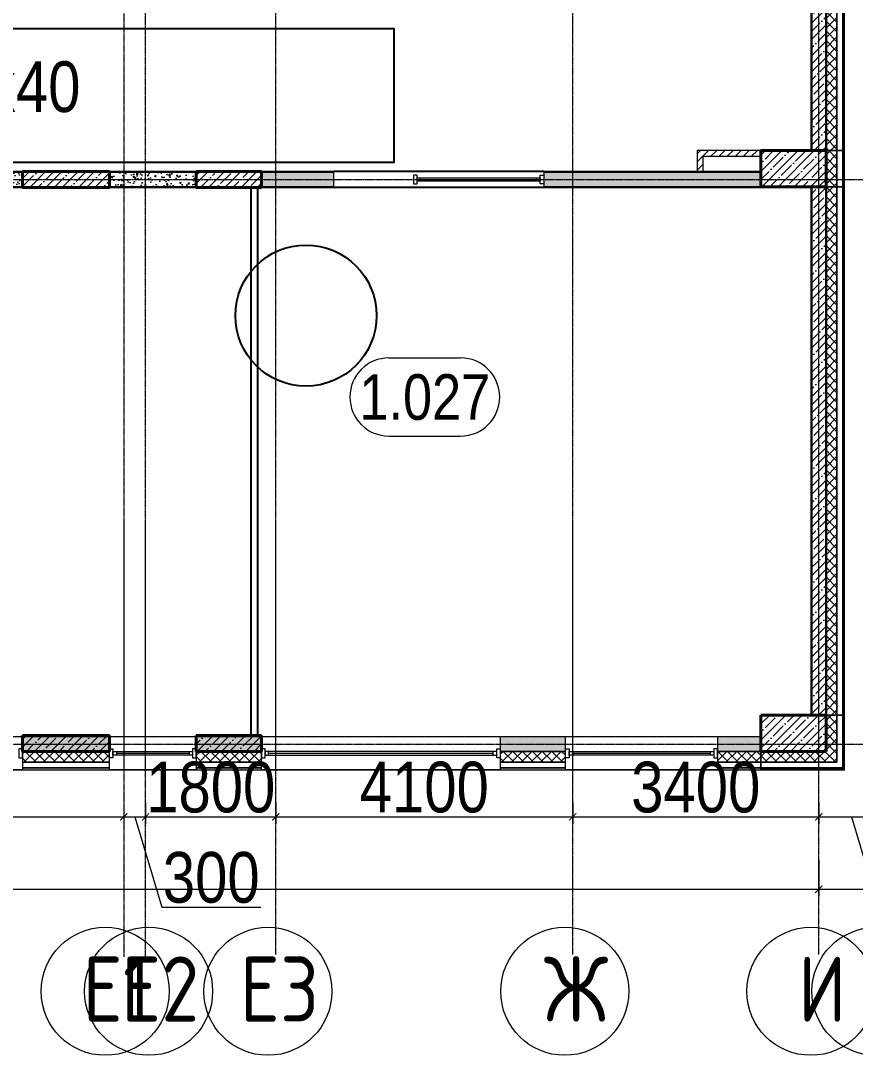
# Model space of a CAD drawing. Header units: millimetres. Extents: x -231292 to 573618, y -153144 to 564035.
# Drawn here: x 25458 to 36988, y -153144 to -138852 of the extents above; entities that cross this region are included whole.
import ezdxf
from ezdxf.enums import TextEntityAlignment as Align

# ---------------------------------------------------------------- set-up
doc = ezdxf.new("R2010")
doc.units = ezdxf.units.MM
doc.linetypes.add('CENTER2', pattern=[28.575, 19.05, -3.175, 3.175, -3.175])
doc.linetypes.add('HIDDEN2', pattern=[4.7625, 3.175, -1.5875])
doc.layers.get('0').update_dxf_attribs({"color": 250})
doc.layers.get('Defpoints').update_dxf_attribs({"color": 250})
for name, color, linetype, lineweight in [('11.10.2) люки', 30, 'Continuous', 60), ('A-Wall_Материал_Газоблок_Контур', 250, 'Continuous', 0), ('АР_Area', 250, 'Continuous', 5), ('АР_Колонны', 250, 'Continuous', 35), ('АР_Окна', 250, 'Continuous', 5), ('АР_Стены ГКЛ', 250, 'Continuous', 15), ('АР_Стены ЖБ', 250, 'Continuous', 35), ('АР_Стены ПЕНОблок', 250, 'Continuous', 20), ('АР_Тонкая', 250, 'Continuous', 5), ('АР_Утеплитель', 250, 'Continuous', 0), ('АР_Штриховка', 250, 'Continuous', 0), ('РД_Оси_100', 250, 'Continuous', 0), ('РД_Оси_размер', 250, 'Continuous', 0), ('РД_проем_инж перемыч_фахверк', 250, 'Continuous', 18)]:
    doc.layers.add(name, color=color, linetype=linetype, lineweight=lineweight)
doc.layers.add('РД_Витраж_вн', color=250, linetype='Continuous')
doc.layers.add('РД_Проем', color=250, linetype='Continuous', lineweight=0, plot=False)
doc.styles.add('style1', font='ARIALN.TTF')
doc.styles.add('ккк', font='isocpeur.ttf', dxfattribs={"width": 0.85, "oblique": 15})
doc.dimstyles.new('Dim100_ареал', dxfattribs={"dimscale": 100, "dimtxt": 2.5, "dimasz": 1, "dimexe": 1, "dimexo": 1, "dimgap": 0.5, "dimtad": 1, "dimzin": 12, "dimdsep": 46, "dimtxsty": 'style1', "dimblk": 'ARCHTICK', "dimcen": 1, "dimdle": 1, "dimclrd": 256, "dimclre": 256, "dimaunit": 1, "dimadec": 0, "dimazin": 3, "dimtfac": 1, "dimtmove": 1, "dimatfit": 3, "dimldrblk": 'OPEN30', "dimfxl": 2, "dimfxlon": 1, "dimtolj": 1, "dimtzin": 0, "dimlwd": 9, "dimlwe": 9, "dimarcsym": 0})
pattern_1 = [(45, (8883.46, -162345.28), (-112.2532, 112.2532), []), (45, (8995.71, -162345.28), (-112.2532, 112.2532), [198.4375, -39.6875, 0, -39.6875])]
pattern_2 = [(45, (8883.46, -162345.28), (-67.35192, 67.35192), []), (135, (8883.46, -162345.28), (-67.35192, -67.35192), [])]
pattern_3 = [(360, (8883.458, -162345.2828), (4e-17, 1), [])]
pattern_4 = [(45, (8883.46, -162345.28), (-112.2532, 112.2532), []), (45, (8995.71, -162345.28), (-112.2532, 112.2532), [198.4375, -39.6875, 0, -39.6875])]

# ---------------------------------------------------------------- blocks, each defined once
blk = doc.blocks.new('MOK-МаркаПом_овал_ареал')
for p, q in [((-2.75, 3), (2.75, 3)), ((-2.75, -3), (2.75, -3))]:
    blk.add_line(p, q)
for centre, radius, start, end in [((-2.75, 0), 3, 90, 270), ((2.75, 0), 3, 270, 90), ((-3.75, 0), 3.5, 0, 0.00095)]:
    blk.add_arc(centre, radius, start, end)
at = {"color": 0, "style": 'style1'}
blk.add_attdef('АР-ПОМЕЩЕНИЕ:НОМЕР', text='', height=3.5, dxfattribs=at).set_placement((0, 0), align=Align.MIDDLE)
at = {"layer": 'Defpoints', "color": 2, "style": 'style1'}
blk.add_attdef('АР-ПОМЕЩЕНИЕ:НАИМЕНОВАНИЕ', text='', height=1, dxfattribs=at).set_placement((-0.094, -4.814), align=Align.MIDDLE)
blk = doc.blocks.new('A-iden')
at = {"linetype": 'Continuous', "lineweight": 5}
blk.add_circle((-0.729, -4.063), 5.894, dxfattribs=at)
at = {"color": 0, "linetype": 'Continuous', "lineweight": 20, "style": 'ккк', "width": 0.85}
blk.add_attdef('ID', text='', height=6, dxfattribs=at).set_placement((0.314, -3.853), align=Align.MIDDLE_CENTER)
blk = doc.blocks.new('_ArchTick')
at = {"color": 0, "linetype": 'ByBlock', "const_width": 0.15}
blk.add_lwpolyline([(-0.5, -0.5), (0.5, 0.5)], dxfattribs=at)
blk = doc.blocks.new('*D161')
at = {"layer": 'Defpoints', "color": 0, "transparency": 16777216}
for p in [(1208553, 135908), (1213653, 135908), (1213653, 134908)]:
    blk.add_point(p, dxfattribs=at)
at = {"layer": 'РД_Оси_размер', "lineweight": 9, "transparency": 16777216}
for p, q in [((1208553, 135108), (1208553, 134808)), ((1213653, 135108), (1213653, 134808)), ((1208453, 134908), (1213753, 134908))]:
    blk.add_line(p, q, dxfattribs=at)
at = {"layer": 'РД_Оси_размер', "lineweight": 9, "transparency": 16777216, "xscale": 100, "yscale": 100, "zscale": 100, "rotation": 180}
blk.add_blockref('_ArchTick', (1208553, 134908), dxfattribs=at)
at = {"layer": 'РД_Оси_размер', "lineweight": 9, "transparency": 16777216, "xscale": 100, "yscale": 100, "zscale": 100}
blk.add_blockref('_ArchTick', (1213653, 134908), dxfattribs=at)
at = {"layer": 'РД_Оси_размер', "color": 0, "transparency": 16777216, "insert": (1211103, 135315), "char_height": 700, "attachment_point": 5, "style": 'style1'}
blk.add_mtext('\\A1;5100', dxfattribs=at)
blk = doc.blocks.new('_Open30')
at = {"color": 0, "linetype": 'ByBlock', "lineweight": -2}
for p, q in [((-1, 0.27), (0, 0)), ((0, 0), (-1, -0.27)), ((0, 0), (-1, 0))]:
    blk.add_line(p, q, dxfattribs=at)
blk = doc.blocks.new('*D162')
at = {"layer": 'Defpoints', "color": 0, "transparency": 16777216}
for p in [(1213653, 135908), (1213953, 135908), (1213953, 134908)]:
    blk.add_point(p, dxfattribs=at)
at = {"layer": 'РД_Оси_размер', "lineweight": 9, "transparency": 16777216}
for p, q in [((1213653, 135108), (1213653, 134808)), ((1213953, 135108), (1213953, 134808)), ((1213553, 134908), (1214053, 134908)), ((1213803, 134908), (1214177, 133661)), ((1214177, 133661), (1215543, 133661))]:
    blk.add_line(p, q, dxfattribs=at)
at = {"layer": 'РД_Оси_размер', "lineweight": 9, "transparency": 16777216, "xscale": 100, "yscale": 100, "zscale": 100, "rotation": 180}
blk.add_blockref('_ArchTick', (1213653, 134908), dxfattribs=at)
at = {"layer": 'РД_Оси_размер', "lineweight": 9, "transparency": 16777216, "xscale": 100, "yscale": 100, "zscale": 100}
blk.add_blockref('_ArchTick', (1213953, 134908), dxfattribs=at)
at = {"layer": 'РД_Оси_размер', "color": 0, "transparency": 16777216, "insert": (1214860, 134068), "char_height": 700, "attachment_point": 5, "style": 'style1'}
blk.add_mtext('\\A1;300', dxfattribs=at)
blk = doc.blocks.new('*D163')
at = {"layer": 'Defpoints', "color": 0, "transparency": 16777216}
for p in [(1213953, 135908), (1215753, 135908), (1215753, 134908)]:
    blk.add_point(p, dxfattribs=at)
at = {"layer": 'РД_Оси_размер', "lineweight": 9, "transparency": 16777216}
for p, q in [((1213953, 135108), (1213953, 134808)), ((1215753, 135108), (1215753, 134808)), ((1213853, 134908), (1215853, 134908))]:
    blk.add_line(p, q, dxfattribs=at)
at = {"layer": 'РД_Оси_размер', "lineweight": 9, "transparency": 16777216, "xscale": 100, "yscale": 100, "zscale": 100, "rotation": 180}
blk.add_blockref('_ArchTick', (1213953, 134908), dxfattribs=at)
at = {"layer": 'РД_Оси_размер', "lineweight": 9, "transparency": 16777216, "xscale": 100, "yscale": 100, "zscale": 100}
blk.add_blockref('_ArchTick', (1215753, 134908), dxfattribs=at)
at = {"layer": 'РД_Оси_размер', "color": 0, "transparency": 16777216, "insert": (1214853, 135315), "char_height": 700, "attachment_point": 5, "style": 'style1'}
blk.add_mtext('\\A1;1800', dxfattribs=at)
blk = doc.blocks.new('*D164')
at = {"layer": 'Defpoints', "color": 0, "transparency": 16777216}
for p in [(1215753, 135908), (1219853, 135908), (1219853, 134908)]:
    blk.add_point(p, dxfattribs=at)
at = {"layer": 'РД_Оси_размер', "lineweight": 9, "transparency": 16777216}
for p, q in [((1215753, 135108), (1215753, 134808)), ((1219853, 135108), (1219853, 134808)), ((1215653, 134908), (1219953, 134908))]:
    blk.add_line(p, q, dxfattribs=at)
at = {"layer": 'РД_Оси_размер', "lineweight": 9, "transparency": 16777216, "xscale": 100, "yscale": 100, "zscale": 100, "rotation": 180}
blk.add_blockref('_ArchTick', (1215753, 134908), dxfattribs=at)
at = {"layer": 'РД_Оси_размер', "lineweight": 9, "transparency": 16777216, "xscale": 100, "yscale": 100, "zscale": 100}
blk.add_blockref('_ArchTick', (1219853, 134908), dxfattribs=at)
at = {"layer": 'РД_Оси_размер', "color": 0, "transparency": 16777216, "insert": (1217803, 135315), "char_height": 700, "attachment_point": 5, "style": 'style1'}
blk.add_mtext('\\A1;4100', dxfattribs=at)
blk = doc.blocks.new('*D165')
at = {"layer": 'Defpoints', "color": 0, "transparency": 16777216}
for p in [(1219853, 135908), (1223253, 135908), (1223253, 134908)]:
    blk.add_point(p, dxfattribs=at)
at = {"layer": 'РД_Оси_размер', "lineweight": 9, "transparency": 16777216}
for p, q in [((1219853, 135108), (1219853, 134808)), ((1223253, 135108), (1223253, 134808)), ((1219753, 134908), (1223353, 134908))]:
    blk.add_line(p, q, dxfattribs=at)
at = {"layer": 'РД_Оси_размер', "lineweight": 9, "transparency": 16777216, "xscale": 100, "yscale": 100, "zscale": 100, "rotation": 180}
blk.add_blockref('_ArchTick', (1219853, 134908), dxfattribs=at)
at = {"layer": 'РД_Оси_размер', "lineweight": 9, "transparency": 16777216, "xscale": 100, "yscale": 100, "zscale": 100}
blk.add_blockref('_ArchTick', (1223253, 134908), dxfattribs=at)
at = {"layer": 'РД_Оси_размер', "color": 0, "transparency": 16777216, "insert": (1221553, 135315), "char_height": 700, "attachment_point": 5, "style": 'style1'}
blk.add_mtext('\\A1;3400', dxfattribs=at)
blk = doc.blocks.new('*D166')
at = {"layer": 'Defpoints', "color": 0, "transparency": 16777216}
for p in [(1223253, 135908), (1224153, 135908), (1224153, 134908)]:
    blk.add_point(p, dxfattribs=at)
at = {"layer": 'РД_Оси_размер', "lineweight": 9, "transparency": 16777216}
for p, q in [((1223253, 135108), (1223253, 134808)), ((1224153, 135108), (1224153, 134808)), ((1223153, 134908), (1224253, 134908)), ((1223703, 134908), (1224077, 133661)), ((1224077, 133661), (1225443, 133661))]:
    blk.add_line(p, q, dxfattribs=at)
at = {"layer": 'РД_Оси_размер', "lineweight": 9, "transparency": 16777216, "xscale": 100, "yscale": 100, "zscale": 100, "rotation": 180}
blk.add_blockref('_ArchTick', (1223253, 134908), dxfattribs=at)
at = {"layer": 'РД_Оси_размер', "lineweight": 9, "transparency": 16777216, "xscale": 100, "yscale": 100, "zscale": 100}
blk.add_blockref('_ArchTick', (1224153, 134908), dxfattribs=at)
at = {"layer": 'РД_Оси_размер', "color": 0, "transparency": 16777216, "insert": (1224760, 134068), "char_height": 700, "attachment_point": 5, "style": 'style1'}
blk.add_mtext('\\A1;900', dxfattribs=at)
blk = doc.blocks.new('*D205')
at = {"layer": 'Defpoints', "color": 0, "transparency": 16777216}
for p in [(1195653, 135908), (1223253, 135908), (1223253, 133908)]:
    blk.add_point(p, dxfattribs=at)
at = {"layer": 'РД_Оси_размер', "lineweight": 9, "transparency": 16777216}
for p, q in [((1195653, 134108), (1195653, 133808)), ((1223253, 134108), (1223253, 133808)), ((1195553, 133908), (1223353, 133908))]:
    blk.add_line(p, q, dxfattribs=at)
at = {"layer": 'РД_Оси_размер', "lineweight": 9, "transparency": 16777216, "xscale": 100, "yscale": 100, "zscale": 100, "rotation": 180}
blk.add_blockref('_ArchTick', (1195653, 133908), dxfattribs=at)
at = {"layer": 'РД_Оси_размер', "lineweight": 9, "transparency": 16777216, "xscale": 100, "yscale": 100, "zscale": 100}
blk.add_blockref('_ArchTick', (1223253, 133908), dxfattribs=at)
at = {"layer": 'РД_Оси_размер', "color": 0, "transparency": 16777216, "insert": (1209453, 134315), "char_height": 700, "attachment_point": 5, "style": 'style1'}
blk.add_mtext('\\A1;27600', dxfattribs=at)
blk = doc.blocks.new('*D96')
at = {"layer": 'Defpoints', "color": 0, "transparency": 16777216}
for p in [(1241253, 222414), (1223253, 135908), (1241253, 133908)]:
    blk.add_point(p, dxfattribs=at)
at = {"layer": 'РД_Оси_размер', "lineweight": 9, "transparency": 16777216}
for p, q in [((1223253, 134308), (1223253, 133808)), ((1241253, 134308), (1241253, 133808)), ((1223153, 133908), (1241353, 133908))]:
    blk.add_line(p, q, dxfattribs=at)
at = {"layer": 'РД_Оси_размер', "lineweight": 9, "transparency": 16777216, "xscale": 100, "yscale": 100, "zscale": 100, "rotation": 180}
blk.add_blockref('_ArchTick', (1223253, 133908), dxfattribs=at)
at = {"layer": 'РД_Оси_размер', "lineweight": 9, "transparency": 16777216, "xscale": 100, "yscale": 100, "zscale": 100}
blk.add_blockref('_ArchTick', (1241253, 133908), dxfattribs=at)
at = {"layer": 'РД_Оси_размер', "color": 0, "transparency": 16777216, "insert": (1232253, 134315), "char_height": 700, "attachment_point": 5, "style": 'style1'}
blk.add_mtext('\\A1;18000', dxfattribs=at)
blk = doc.blocks.new('оси_рен')
at = {"layer": 'РД_Оси_100', "color": 251, "linetype": 'CENTER2', "true_color": 0x636466}
for p, q in [((1215752.916, 135558.25), (1215752.916, 223268.25)), ((1219852.916, 135558.25), (1219852.916, 223268.25)), ((1223252.916, 135558.25), (1223252.916, 223268.25)), ((1189697.958, 143713.25), (1225207.916, 143713.25)), ((1215752.916, 133007.755), (1215752.916, 138964.071)), ((1219852.916, 133007.755), (1219852.916, 138964.071)), ((1223252.916, 133007.755), (1223252.916, 138964.071)), ((1189697.958, 135913.25), (1225207.916, 135913.25))]:
    blk.add_line(p, q, dxfattribs=at)
for points in [[(1213652.916, 223268.25), (1213652.916, 135558.25)], [(1213952.916, 135558.25), (1213952.916, 223268.25)], [(1213652.916, 138964.071), (1213652.916, 132968.663)], [(1213952.916, 132966.444), (1213952.916, 138964.071)]]:
    blk.add_lwpolyline(points, dxfattribs=at)
at = {"layer": 'РД_Оси_100', "color": 251, "true_color": 0x636466, "xscale": 150, "yscale": 150, "zscale": 100}
for p, values in [((1213504.837, 133107.755), {'ID': 'Е1'}), ((1214104.837, 133107.755), {'ID': 'Е2'}), ((1215752.916, 133107.755), {'ID': 'Е3'}), ((1219852.916, 133107.755), {'ID': 'Ж'}), ((1223252.916, 133107.755), {'ID': 'И'}), ((1224152.182, 133107.755), {'ID': 'К'})]:
    blk.add_blockref('A-iden', p, dxfattribs=at).add_auto_attribs(values)
at = {"layer": 'РД_Оси_размер', "color": 251, "true_color": 0x636466}
for base, p1, p2, picture, middle in [((1241252.916, 133907.755), (1223252.916, 135907.755), (1241252.916, 222413.947), '*D96', (1232252.916, 134315.156)), ((1223252.916, 133907.755), (1195652.916, 135907.755), (1223252.916, 135907.755), '*D205', (1209452.916, 134315.156)), ((1213652.916, 134907.755), (1208552.916, 135907.755), (1213652.916, 135907.755), '*D161', (1211102.916, 135315.156)), ((1213952.916, 134907.755), (1213652.916, 135907.755), (1213952.916, 135907.755), '*D162', (1214227.076, 134067.952)), ((1215752.916, 134907.755), (1213952.916, 135907.755), (1215752.916, 135907.755), '*D163', (1214852.916, 135315.156)), ((1219852.916, 134907.755), (1215752.916, 135907.755), (1219852.916, 135907.755), '*D164', (1217802.916, 135315.156)), ((1223252.916, 134907.755), (1219852.916, 135907.755), (1223252.916, 135907.755), '*D165', (1221552.916, 135315.156)), ((1224152.916, 134907.755), (1223252.916, 135907.755), (1224152.916, 135907.755), '*D166', (1224127.076, 134067.952))]:
    dim = blk.add_linear_dim(base=base, p1=p1, p2=p2, dimstyle='Dim100_ареал', override={"dimtxt": 7}, dxfattribs=at)
    dim.commit()
    dim.dimension.update_dxf_attribs({"geometry": picture, "text_midpoint": middle})

msp = doc.modelspace()

# ---------------------------------------------------------------- hatches: boundary and pattern name
at = {"layer": 'АР_Штриховка', "linetype": 'Continuous', "lineweight": 0, "true_color": 0x000000}
h = msp.add_hatch(dxfattribs=at)
h.set_pattern_fill('ANSI35', color=18, scale=25, angle=-360, style=0)
h.set_pattern_definition(pattern_1)
h.paths.add_polyline_path([(36583.458, -136345.283), (36383.458, -136345.283), (36383.458, -140645.283), (36583.458, -140645.283)], flags=0)
h = msp.add_hatch(dxfattribs=at)
h.set_pattern_fill('ANSI37', color=18, scale=30, angle=-360, style=0)
h.set_pattern_definition(pattern_2)
h.paths.add_polyline_path([(36733.458, -136345.283), (36583.458, -136345.283), (36583.458, -140645.283), (36733.458, -140645.283)], flags=0)
h = msp.add_hatch(dxfattribs=at)
h.set_pattern_fill('_U', color=18, angle=-360, style=0, pattern_type=0)
h.set_pattern_definition(pattern_3)
h.paths.add_polyline_path([(36838.458, -136345.283), (36813.458, -136345.283), (36813.458, -140645.283), (36838.458, -140645.283)], flags=0)
at = {"layer": 'АР_Штриховка', "linetype": 'Continuous', "lineweight": 0, "ltscale": 0.5, "true_color": 0x000000}
h = msp.add_hatch(dxfattribs=at)
h.set_pattern_fill('ANSI31', color=18, scale=25, angle=-360, style=0)
h.set_pattern_definition([(45, (8883.46, -162345.28), (-56.1266, 56.1266), [])])
h.paths.add_polyline_path([(34884.067, -140725.283), (34804.067, -140645.283), (34804.067, -140935.283), (34884.067, -140935.283)], flags=0)
h = msp.add_hatch(dxfattribs=at)
h.set_pattern_fill('ANSI31', color=18, scale=25, style=0)
h.set_pattern_definition([(45, (8883.46, -162345.28), (-56.1266, 56.1266), [])])
h.paths.add_polyline_path([(35683.458, -140725.283), (35683.458, -140645.283), (34804.067, -140645.283), (34884.067, -140725.283)], flags=0)
at = {"layer": 'АР_Штриховка', "linetype": 'Continuous', "lineweight": 5, "true_color": 0x000000}
h = msp.add_hatch(dxfattribs=at)
h.set_pattern_fill('ANSI35', color=18, scale=25, style=0)
h.set_pattern_definition(pattern_4)
h.paths.add_polyline_path([(36583.458, -141145.283), (36583.458, -140645.283), (35683.458, -140645.283), (35683.458, -141145.283)], flags=0)
at = {"layer": 'АР_Штриховка', "linetype": 'Continuous', "lineweight": 0, "true_color": 0x000000}
h = msp.add_hatch(dxfattribs=at)
h.set_pattern_fill('ANSI37', color=18, scale=30, angle=-360, style=0)
h.set_pattern_definition(pattern_2)
h.paths.add_polyline_path([(36733.458, -140645.283), (36583.458, -140645.283), (36583.458, -141145.283), (36733.458, -141145.283)], flags=0)
h = msp.add_hatch(dxfattribs=at)
h.set_pattern_fill('_U', color=18, angle=-360, style=0, pattern_type=0)
h.set_pattern_definition(pattern_3)
h.paths.add_polyline_path([(36838.458, -140645.283), (36813.458, -140645.283), (36813.458, -141145.283), (36838.458, -141145.283)], flags=0)
h = msp.add_hatch(dxfattribs=at)
h.set_pattern_fill('AR-CONC', color=18, angle=45, style=0)
h.set_pattern_definition([(95, (8883.46, -162345.28), (140.09465, 117.5534), [19.05, -209.55]), (40, (8883.46, -162345.28), (-160.0185, 110.1767), [15.24, -167.6406]), (145.45144, (8895.13, -162335.49), (-19.9238, 227.7301), [16.19, -178.0902]), (91.1842, (8847.54, -162309.36), (221.4102, 161.9534), [28.575, -314.325]), (141.6356, (8866, -162295.87), (-7.0866, 342.8268), [24.285, -267.1356]), (36.1842, (8847.54, -162309.36), (-7.0866, 342.8268), [22.86, -251.4597]), (66, (8874.48, -162300.38), (179.52, 34.89515), [19.05, -209.55]), (11, (8874.48, -162300.38), (-86.5399, 173.9412), [15.24, -167.64]), (116.45144, (8889.44, -162297.47), (92.98, 208.8363), [16.19, -178.09]), (82.5, (8883.46, -162345.28), (-57.60547, 61.97341), [0, -165.608, 0, -170.18, 0, -168.275]), (52.5, (8883.46, -162345.28), (-23.58973, 118.087), [0, -97.028, 0, -161.798, 0, -64.135]), (12.5, (8843.406, -162385.335), (99.92786, 91.8262), [0, -63.5, 0, -198.12, 0, -262.89]), (2.5, (8825.45, -162403.3), (86.7639, 122.7224), [0, -82.55, 0, -131.572, 0, -186.69])])
h.paths.add_polyline_path([(21983.458, -140945.283), (21983.458, -141145.283), (22283.458, -141145.283), (22283.458, -140945.283)], flags=0)
h.paths.add_polyline_path([(25183.458, -140945.283), (25183.458, -141145.283), (25483.458, -141145.283), (25483.458, -140945.283)], flags=0)
at = {"layer": 'АР_Штриховка', "linetype": 'Continuous', "lineweight": 5, "true_color": 0x000000}
h = msp.add_hatch(dxfattribs=at)
h.set_pattern_fill('ANSI35', color=18, scale=25, style=0)
h.set_pattern_definition(pattern_4)
h.paths.add_polyline_path([(26683.458, -141155.283), (26683.458, -140935.283), (25483.458, -140935.283), (25483.458, -141155.283)], flags=0)
at = {"layer": 'АР_Штриховка', "linetype": 'Continuous', "lineweight": 0, "true_color": 0x000000}
h = msp.add_hatch(dxfattribs=at)
h.set_pattern_fill('AR-CONC', color=18, angle=45, style=0)
h.set_pattern_definition([(95, (8883.46, -162345.28), (140.09465, 117.5534), [19.05, -209.55]), (40, (8883.46, -162345.28), (-160.0185, 110.1767), [15.24, -167.6406]), (145.45144, (8895.13, -162335.49), (-19.9238, 227.7301), [16.19, -178.0902]), (91.1842, (8847.54, -162309.36), (221.4102, 161.9534), [28.575, -314.325]), (141.6356, (8866, -162295.87), (-7.0866, 342.8268), [24.285, -267.1356]), (36.1842, (8847.54, -162309.36), (-7.0866, 342.8268), [22.86, -251.4597]), (66, (8874.48, -162300.38), (179.52, 34.89515), [19.05, -209.55]), (11, (8874.48, -162300.38), (-86.5399, 173.9412), [15.24, -167.64]), (116.45144, (8889.44, -162297.47), (92.98, 208.8363), [16.19, -178.0899]), (82.5, (8883.46, -162345.28), (-57.60547, 61.97341), [0, -165.608, 0, -170.18, 0, -168.275]), (52.5, (8883.46, -162345.28), (-23.58973, 118.087), [0, -97.028, 0, -161.798, 0, -64.135]), (12.5, (8843.406, -162385.335), (99.92786, 91.8262), [0, -63.5, 0, -198.12, 0, -262.89]), (2.5, (8825.45, -162403.3), (86.7639, 122.7224), [0, -82.55, 0, -131.572, 0, -186.69])])
h.paths.add_polyline_path([(26683.458, -140945.283), (26683.458, -141145.283), (27883.458, -141145.283), (27883.458, -140945.283)], flags=0)
at = {"layer": 'АР_Штриховка', "linetype": 'Continuous', "lineweight": 5, "true_color": 0x000000}
h = msp.add_hatch(dxfattribs=at)
h.set_pattern_fill('ANSI35', color=18, scale=25, style=0)
h.set_pattern_definition(pattern_4)
h.paths.add_polyline_path([(28783.458, -141155.283), (28783.458, -140935.283), (27883.458, -140935.283), (27883.458, -141155.283)], flags=0)
at = {"layer": 'АР_Штриховка', "linetype": 'Continuous', "lineweight": 0, "true_color": 0x000000}
h = msp.add_hatch(dxfattribs=at)
h.set_pattern_fill('AR-CONC', color=18, angle=45, style=0)
h.set_pattern_definition([(95, (8883.46, -162345.28), (140.09465, 117.5534), [19.05, -209.55]), (40, (8883.46, -162345.28), (-160.0185, 110.1767), [15.24, -167.6406]), (145.45144, (8895.13, -162335.49), (-19.9238, 227.7301), [16.19, -178.0902]), (91.1842, (8847.54, -162309.36), (221.4102, 161.9534), [28.575, -314.325]), (141.6356, (8866, -162295.87), (-7.0866, 342.8268), [24.285, -267.1356]), (36.18415, (8847.54, -162309.36), (-7.0866, 342.8268), [22.86, -251.4597]), (66, (8874.48, -162300.38), (179.52, 34.89515), [19.05, -209.55]), (11, (8874.48, -162300.38), (-86.5399, 173.9412), [15.24, -167.64]), (116.45145, (8889.44, -162297.47), (92.98005, 208.8363), [16.19, -178.0899]), (82.5, (8883.46, -162345.28), (-57.60547, 61.97341), [0, -165.608, 0, -170.18, 0, -168.275]), (52.5, (8883.46, -162345.28), (-23.58973, 118.087), [0, -97.028, 0, -161.798, 0, -64.135]), (12.5, (8843.406, -162385.335), (99.92786, 91.8262), [0, -63.5, 0, -198.12, 0, -262.89]), (2.5, (8825.45, -162403.3), (86.7639, 122.7224), [0, -82.55, 0, -131.572, 0, -186.69])])
h.paths.add_polyline_path([(28783.458, -140945.283), (28783.458, -141145.283), (29783.458, -141145.283), (29783.458, -140945.283)], flags=0)
h.paths.add_polyline_path([(32683.458, -140945.283), (32683.458, -141145.283), (35683.458, -141145.283), (35683.458, -140945.283)], flags=0)
h = msp.add_hatch(dxfattribs=at)
h.set_pattern_fill('ANSI35', color=18, scale=25, angle=-360, style=0)
h.set_pattern_definition(pattern_1)
h.paths.add_polyline_path([(36583.458, -141145.283), (36383.458, -141145.283), (36383.458, -148445.283), (36583.458, -148445.283)], flags=0)
h = msp.add_hatch(dxfattribs=at)
h.set_pattern_fill('ANSI37', color=18, scale=30, angle=-360, style=0)
h.set_pattern_definition(pattern_2)
h.paths.add_polyline_path([(36733.458, -141145.283), (36583.458, -141145.283), (36583.458, -148445.283), (36733.458, -148445.283)], flags=0)
h = msp.add_hatch(dxfattribs=at)
h.set_pattern_fill('_U', color=18, angle=-360, style=0, pattern_type=0)
h.set_pattern_definition(pattern_3)
h.paths.add_polyline_path([(36838.458, -141145.283), (36813.458, -141145.283), (36813.458, -148445.283), (36838.458, -148445.283)], flags=0)
at = {"layer": 'АР_Штриховка', "linetype": 'Continuous', "lineweight": 5, "true_color": 0x000000}
h = msp.add_hatch(dxfattribs=at)
h.set_pattern_fill('ANSI35', color=18, scale=25, style=0)
h.set_pattern_definition(pattern_4)
h.paths.add_polyline_path([(36583.458, -148945.283), (36583.458, -148445.283), (35683.458, -148445.283), (35683.458, -148945.283)], flags=0)
at = {"layer": 'АР_Штриховка', "linetype": 'Continuous', "lineweight": 0, "true_color": 0x000000}
h = msp.add_hatch(dxfattribs=at)
h.set_pattern_fill('ANSI37', color=18, scale=30, angle=-360, style=0)
h.set_pattern_definition(pattern_2)
h.paths.add_polyline_path([(36733.458, -148445.283), (36583.458, -148445.283), (36583.458, -148945.283), (36733.458, -149095.283)], flags=0)
h = msp.add_hatch(dxfattribs=at)
h.set_pattern_fill('_U', color=18, angle=-360, style=0, pattern_type=0)
h.set_pattern_definition(pattern_3)
h.paths.add_polyline_path([(36838.458, -148445.283), (36813.458, -148445.283), (36813.458, -149175.283), (36838.458, -149200.283)], flags=0)
h = msp.add_hatch(dxfattribs=at)
h.set_pattern_fill('AR-CONC', color=18, angle=-360, style=0)
h.set_pattern_definition([(50, (8883.46, -162345.28), (182.1847, -15.9391), [19.05, -209.55]), (355, (8883.46, -162345.28), (-35.2434, 191.0568), [15.24, -167.6406]), (100.45144, (8898.64, -162346.61), (146.9412, 175.1178), [16.19, -178.0902]), (46.1842, (8883.46, -162294.48), (271.079, -42.0423), [28.575, -314.325]), (96.6356, (8906.05, -162297.99), (237.4041, 247.4261), [24.285, -267.1356]), (351.1842, (8883.46, -162294.48), (237.4041, 247.426), [22.86, -251.4597]), (21, (8908.86, -162307.18), (151.6144, -102.2652), [19.05, -209.55]), (326, (8908.86, -162307.18), (61.802, 184.188), [15.24, -167.64]), (71.45144, (8921.5, -162315.7), (213.4164, 81.9228), [16.19, -178.0899]), (37.5, (8883.46, -162345.28), (3.0886, 84.55504), [0, -165.608, 0, -170.18, 0, -168.275]), (7.5, (8883.46, -162345.28), (66.81966, 100.18057), [0, -97.028, 0, -161.798, 0, -64.135]), (327.5, (8826.816, -162345.28), (135.5906, -5.72874), [0, -63.5, 0, -198.12, 0, -262.89]), (317.5, (8801.42, -162345.28), (148.1292, 25.4265), [0, -82.55, 0, -131.572, 0, -186.69])])
h.paths.add_polyline_path([(35683.458, -148945.283), (35683.458, -148745.283), (35083.458, -148745.283), (35083.458, -148945.283)], flags=0)
h.paths.add_polyline_path([(32983.458, -148945.283), (32983.458, -148745.283), (32083.457, -148745.283), (32083.457, -148945.283)], flags=0)
h.paths.add_polyline_path([(28783.457, -148945.283), (28783.457, -148745.283), (27883.458, -148745.283), (27883.458, -148945.283)], flags=0)
h.paths.add_polyline_path([(26683.458, -148945.283), (26683.458, -148745.283), (25483.458, -148745.283), (25483.458, -148945.283)], flags=0)
h.paths.add_polyline_path([(22183.458, -148945.283), (22183.458, -148745.283), (20683.458, -148745.283), (20683.458, -148945.283)], flags=0)
h.paths.add_polyline_path([(19483.458, -148945.283), (19483.458, -148745.283), (18583.458, -148745.283), (18583.458, -148945.283)], flags=0)
h.paths.add_polyline_path([(17083.458, -148945.283), (17083.458, -148745.283), (16783.458, -148745.283), (16783.458, -148945.283)], flags=0)
at = {"layer": 'АР_Штриховка', "linetype": 'Continuous', "lineweight": 5, "true_color": 0x000000}
h = msp.add_hatch(dxfattribs=at)
h.set_pattern_fill('ANSI35', color=18, scale=25, style=0)
h.set_pattern_definition(pattern_4)
h.paths.add_polyline_path([(26683.458, -148945.283), (26683.458, -148725.283), (25483.458, -148725.283), (25483.458, -148945.283)], flags=0)
h = msp.add_hatch(dxfattribs=at)
h.set_pattern_fill('ANSI35', color=18, scale=25, style=0)
h.set_pattern_definition(pattern_4)
h.paths.add_polyline_path([(28783.458, -148945.283), (28783.458, -148725.283), (27883.458, -148725.283), (27883.458, -148945.283)], flags=0)
at = {"layer": 'АР_Штриховка', "linetype": 'Continuous', "lineweight": 0, "true_color": 0x000000}
h = msp.add_hatch(dxfattribs=at)
h.set_pattern_fill('ANSI37', color=18, scale=30, angle=-360, style=0)
h.set_pattern_definition([(45, (8883.46, -162345.28), (-67.35192, 67.35192), []), (135, (8883.46, -162345.28), (-67.35192, -67.35192), [])])
h.paths.add_polyline_path([(35683.458, -149095.283), (35683.458, -148945.283), (35083.458, -148945.283), (35083.458, -149095.283)], flags=0)
h.paths.add_polyline_path([(32983.458, -149095.283), (32983.458, -148945.283), (32083.457, -148945.283), (32083.457, -149095.283)], flags=0)
h.paths.add_polyline_path([(28783.457, -149095.283), (28783.457, -148945.283), (27883.458, -148945.283), (27883.458, -149095.283)], flags=0)
h.paths.add_polyline_path([(26683.458, -149095.283), (26683.458, -148945.283), (25483.458, -148945.283), (25483.458, -149095.283)], flags=0)
h.paths.add_polyline_path([(22183.458, -149095.283), (22183.458, -148945.283), (20683.458, -148945.283), (20683.458, -149095.283)], flags=0)
h.paths.add_polyline_path([(19483.458, -149095.283), (19483.458, -148945.283), (18583.458, -148945.283), (18583.458, -149095.283)], flags=0)
h.paths.add_polyline_path([(17083.458, -149095.283), (17083.458, -148945.283), (16783.458, -148945.283), (16783.458, -149095.283)], flags=0)
h = msp.add_hatch(dxfattribs=at)
h.set_pattern_fill('ANSI37', color=18, scale=30, angle=360, style=0)
h.set_pattern_definition(pattern_2)
h.paths.add_polyline_path([(36733.458, -149095.283), (36583.458, -148945.283), (35683.458, -148945.283), (35683.458, -149095.283)], flags=0)
h = msp.add_hatch(dxfattribs=at)
h.set_pattern_fill('_U', color=18, angle=-360, style=0, pattern_type=0)
h.set_pattern_definition([(360, (8883.458, -162345.2828), (4e-16, 1), [])])
h.paths.add_polyline_path([(35683.458, -149200.283), (35683.458, -149175.283), (35083.458, -149175.283), (35083.458, -149200.283)], flags=0)
h.paths.add_polyline_path([(32983.458, -149200.283), (32983.458, -149175.283), (32083.457, -149175.283), (32083.457, -149200.283)], flags=0)
h.paths.add_polyline_path([(28783.457, -149200.283), (28783.457, -149175.283), (27883.458, -149175.283), (27883.458, -149200.283)], flags=0)
h.paths.add_polyline_path([(26683.458, -149200.283), (26683.458, -149175.283), (25483.458, -149175.283), (25483.458, -149200.283)], flags=0)
h.paths.add_polyline_path([(22183.458, -149200.283), (22183.458, -149175.283), (20683.458, -149175.283), (20683.458, -149200.283)], flags=0)
h.paths.add_polyline_path([(19483.458, -149200.283), (19483.458, -149175.283), (18583.458, -149175.283), (18583.458, -149200.283)], flags=0)
h.paths.add_polyline_path([(17083.458, -149200.283), (17083.458, -149175.283), (16783.458, -149175.283), (16783.458, -149200.283)], flags=0)
h = msp.add_hatch(dxfattribs=at)
h.set_pattern_fill('_U', color=18, angle=360, style=0, pattern_type=0)
h.set_pattern_definition([(360, (8883.458, -162345.2828), (0, 1), [])])
h.paths.add_polyline_path([(36838.458, -149200.283), (36813.458, -149175.283), (35683.458, -149175.283), (35683.458, -149200.283)], flags=0)

# ---------------------------------------------------------------- linework, layer by layer
for points in [[(22836.512, -138958.288), (30613.798, -138958.288), (30613.798, -140809.203), (22836.512, -140809.203)], [(28733.86, -141155.283), (28636.32, -141155.283), (28636.32, -148725.283), (28733.86, -148725.283)]]:
    msp.add_lwpolyline(points, close=True)
msp.add_circle((29399.177, -142925.669), 974.878)
at = {"layer": 'A-Wall_Материал_Газоблок_Контур', "color": 18, "linetype": 'Continuous', "lineweight": 0, "true_color": 0x000000}
for p, q in [((25483.458, -148745.283), (22183.458, -148745.283)), ((27883.458, -148745.283), (26683.458, -148745.283)), ((32083.457, -148745.283), (28783.457, -148745.283)), ((35083.458, -148745.283), (32983.458, -148745.283)), ((22183.458, -149200.283), (25483.458, -149200.283)), ((26683.458, -149200.283), (27883.458, -149200.283)), ((28783.457, -149200.283), (32083.457, -149200.283)), ((32983.458, -149200.283), (35083.458, -149200.283))]:
    msp.add_line(p, q, dxfattribs=at)
at = {"layer": 'АР_Колонны', "color": 18, "linetype": 'HIDDEN2', "lineweight": 25, "true_color": 0x000000}
for p, q in [((35683.458, -140645.283), (36583.458, -140645.283)), ((35683.458, -141145.283), (35683.458, -140645.283)), ((36583.458, -140645.283), (36583.458, -141145.283)), ((25483.458, -140935.283), (26683.458, -140935.283)), ((25483.458, -141155.283), (25483.458, -140935.283)), ((26683.458, -140935.283), (26683.458, -141155.283)), ((27883.458, -140935.283), (28783.458, -140935.283)), ((27883.458, -141155.283), (27883.458, -140935.283)), ((28783.458, -140935.283), (28783.458, -141155.283)), ((26683.458, -141155.283), (25483.458, -141155.283)), ((28783.458, -141155.283), (27883.458, -141155.283)), ((36583.458, -141145.283), (35683.458, -141145.283)), ((35683.458, -148445.283), (36583.458, -148445.283)), ((35683.458, -148945.283), (35683.458, -148445.283)), ((36583.458, -148445.283), (36583.458, -148945.283)), ((25483.458, -148725.283), (26683.458, -148725.283)), ((25483.458, -148945.283), (25483.458, -148725.283)), ((26683.458, -148725.283), (26683.458, -148945.283)), ((27883.458, -148725.283), (28783.458, -148725.283)), ((27883.458, -148945.283), (27883.458, -148725.283)), ((28783.458, -148725.283), (28783.458, -148945.283)), ((26683.458, -148945.283), (25483.458, -148945.283)), ((28783.458, -148945.283), (27883.458, -148945.283)), ((36583.458, -148945.283), (35683.458, -148945.283))]:
    msp.add_line(p, q, dxfattribs=at)
at = {"layer": 'АР_Колонны', "color": 18, "linetype": 'Continuous', "lineweight": 30, "true_color": 0x000000}
for p, q in [((35683.458, -140645.283), (35683.458, -141145.283)), ((36583.458, -140645.283), (35683.458, -140645.283)), ((36583.458, -141145.283), (36583.458, -140645.283)), ((25483.458, -140935.283), (25483.458, -141155.283)), ((26683.458, -140935.283), (25483.458, -140935.283)), ((26683.458, -141155.283), (26683.458, -140935.283)), ((27883.458, -140935.283), (27883.458, -141155.283)), ((28783.458, -140935.283), (27883.458, -140935.283)), ((28783.458, -141155.283), (28783.458, -140935.283)), ((25483.458, -141155.283), (26683.458, -141155.283)), ((27883.458, -141155.283), (28783.458, -141155.283)), ((35683.458, -141145.283), (36583.458, -141145.283)), ((35683.458, -148445.283), (35683.458, -148945.283)), ((36583.458, -148445.283), (35683.458, -148445.283)), ((36583.458, -148945.283), (36583.458, -148445.283)), ((25483.458, -148725.283), (25483.458, -148945.283)), ((26683.458, -148725.283), (25483.458, -148725.283)), ((26683.458, -148945.283), (26683.458, -148725.283)), ((27883.458, -148725.283), (27883.458, -148945.283)), ((28783.458, -148725.283), (27883.458, -148725.283)), ((28783.458, -148945.283), (28783.458, -148725.283)), ((25483.458, -148945.283), (26683.458, -148945.283)), ((27883.458, -148945.283), (28783.458, -148945.283)), ((35683.458, -148945.283), (36583.458, -148945.283))]:
    msp.add_line(p, q, dxfattribs=at)
at = {"layer": 'АР_Окна', "color": 18, "linetype": 'Continuous', "lineweight": 5, "true_color": 0x000000}
for p, q in [((30883.458, -140935.283), (32683.458, -140935.283)), ((30983.458, -141070.283), (30983.458, -141020.283)), ((30983.458, -141045.283), (32583.458, -141045.283)), ((32583.458, -141070.283), (32583.458, -141020.283)), ((30883.458, -141155.283), (32683.458, -141155.283)), ((25483.458, -148745.283), (22183.458, -148745.283)), ((27883.458, -148745.283), (26683.458, -148745.283)), ((32083.457, -148745.283), (28783.457, -148745.283)), ((35083.458, -148745.283), (32983.458, -148745.283)), ((26783.458, -148947.783), (26783.458, -148997.783)), ((27783.458, -148972.783), (26783.458, -148972.783)), ((27783.458, -148947.783), (27783.458, -148997.783)), ((28883.457, -148997.783), (28883.457, -148947.783)), ((31983.457, -148972.783), (28883.457, -148972.783)), ((31983.457, -148997.783), (31983.457, -148947.783)), ((33083.458, -148947.783), (33083.458, -148997.783)), ((34983.458, -148972.783), (33083.458, -148972.783)), ((34983.458, -148947.783), (34983.458, -148997.783)), ((25483.458, -149200.283), (22183.458, -149200.283)), ((27883.458, -149200.283), (26683.458, -149200.283)), ((32083.457, -149200.283), (28783.457, -149200.283)), ((35083.458, -149200.283), (32983.458, -149200.283))]:
    msp.add_line(p, q, dxfattribs=at)
for points in [[(30933.458, -140985.283), (30883.458, -140985.283), (30883.458, -141105.283), (30933.458, -141105.283)], [(30933.458, -141070.283), (30933.458, -141020.283), (32633.458, -141020.283), (32633.458, -141070.283)], [(32633.458, -140985.283), (32683.458, -140985.283), (32683.458, -141105.283), (32633.458, -141105.283)], [(25433.458, -149032.783), (25483.458, -149032.783), (25483.458, -148912.783), (25433.458, -148912.783)], [(26733.458, -149032.783), (26683.458, -149032.783), (26683.458, -148912.783), (26733.458, -148912.783)], [(27833.458, -149032.783), (27883.458, -149032.783), (27883.458, -148912.783), (27833.458, -148912.783)], [(28833.457, -148912.783), (28783.457, -148912.783), (28783.457, -149032.783), (28833.457, -149032.783)], [(32033.457, -148912.783), (32083.457, -148912.783), (32083.457, -149032.783), (32033.457, -149032.783)], [(33033.458, -149032.783), (32983.458, -149032.783), (32983.458, -148912.783), (33033.458, -148912.783)], [(35033.458, -149032.783), (35083.458, -149032.783), (35083.458, -148912.783), (35033.458, -148912.783)], [(27833.458, -148947.783), (27833.458, -148997.783), (26733.458, -148997.783), (26733.458, -148947.783)], [(32033.457, -148997.783), (32033.457, -148947.783), (28833.457, -148947.783), (28833.457, -148997.783)], [(35033.458, -148947.783), (35033.458, -148997.783), (33033.458, -148997.783), (33033.458, -148947.783)]]:
    msp.add_lwpolyline(points, close=True, dxfattribs=at)
at = {"layer": 'АР_Стены ГКЛ', "color": 18, "linetype": 'Continuous', "lineweight": 5, "true_color": 0x000000}
for p, q in [((26553.498, -141155.265), (26533.498, -141155.258)), ((26603.498, -141155.283), (26553.498, -141155.265)), ((26953.458, -141145.283), (26903.458, -141145.283)), ((26973.458, -141145.283), (26953.458, -141145.283))]:
    msp.add_line(p, q, dxfattribs=at)
at = {"layer": 'АР_Стены ЖБ', "color": 18, "linetype": 'Continuous', "lineweight": 30, "true_color": 0x000000}
for p, q in [((36383.458, -136345.283), (36383.458, -140645.283)), ((36583.458, -140645.283), (36583.458, -136345.283)), ((36383.458, -140645.283), (36583.458, -140645.283)), ((36583.458, -141145.283), (36383.458, -141145.283)), ((36383.458, -141145.283), (36383.458, -148445.283)), ((36583.458, -148445.283), (36583.458, -141145.283)), ((36383.458, -148445.283), (36583.458, -148445.283))]:
    msp.add_line(p, q, dxfattribs=at)
at = {"layer": 'АР_Стены ЖБ', "color": 18, "linetype": 'Continuous', "lineweight": 40, "true_color": 0x000000}
for p, q in [((36583.458, -140645.283), (35683.458, -140645.283)), ((35683.458, -140645.283), (35683.458, -141145.283)), ((36583.458, -141145.283), (36583.458, -140645.283)), ((26683.458, -140935.283), (25483.458, -140935.283)), ((25483.458, -140935.283), (25483.458, -141155.283)), ((26683.458, -141155.283), (26683.458, -140935.283)), ((28783.458, -140935.283), (27883.458, -140935.283)), ((27883.458, -140935.283), (27883.458, -141155.283)), ((28783.458, -141155.283), (28783.458, -140935.283)), ((25483.458, -141155.283), (26683.458, -141155.283)), ((27883.458, -141155.283), (28783.458, -141155.283)), ((35683.458, -141145.283), (36583.458, -141145.283)), ((36583.458, -148445.283), (35683.458, -148445.283)), ((35683.458, -148445.283), (35683.458, -148945.283)), ((36583.458, -148945.283), (36583.458, -148445.283)), ((26683.458, -148725.283), (25483.458, -148725.283)), ((25483.458, -148725.283), (25483.458, -148945.283)), ((26683.458, -148945.283), (26683.458, -148725.283)), ((28783.458, -148725.283), (27883.458, -148725.283)), ((27883.458, -148725.283), (27883.458, -148945.283)), ((28783.458, -148945.283), (28783.458, -148725.283)), ((25483.458, -148945.283), (26683.458, -148945.283)), ((27883.458, -148945.283), (28783.458, -148945.283)), ((35683.458, -148945.283), (36583.458, -148945.283))]:
    msp.add_line(p, q, dxfattribs=at)
at = {"layer": 'АР_Стены ПЕНОблок', "color": 18, "linetype": 'Continuous', "lineweight": 20, "true_color": 0x000000}
for p, q in [((34804.067, -140645.283), (34804.067, -140935.283)), ((35683.458, -140645.283), (34804.067, -140645.283)), ((34884.067, -140935.283), (34884.067, -140725.283)), ((34884.067, -140725.283), (35683.458, -140725.283)), ((35683.458, -140725.283), (35683.458, -140645.283)), ((25483.458, -140945.283), (25183.458, -140945.283)), ((25483.458, -141145.283), (25483.458, -140945.283)), ((26683.458, -140945.283), (26683.458, -141145.283)), ((27883.458, -140945.283), (26683.458, -140945.283)), ((27883.458, -141145.283), (27883.458, -140945.283)), ((28783.458, -140945.283), (28783.458, -141145.283)), ((29783.458, -140945.283), (28783.458, -140945.283)), ((29783.458, -141145.283), (29783.458, -140945.283)), ((32683.458, -140945.283), (32683.458, -141145.283)), ((35683.458, -140945.283), (32683.458, -140945.283)), ((34804.067, -140935.283), (34884.067, -140935.283)), ((35683.458, -141145.283), (35683.458, -140945.283)), ((25183.458, -141145.283), (25483.458, -141145.283)), ((26683.458, -141145.283), (27883.458, -141145.283)), ((28783.458, -141145.283), (29783.458, -141145.283)), ((32683.458, -141145.283), (35683.458, -141145.283)), ((26683.458, -148745.283), (25483.458, -148745.283)), ((25483.458, -148745.283), (25483.458, -148945.283)), ((26683.458, -148945.283), (26683.458, -148745.283)), ((28783.457, -148745.283), (27883.458, -148745.283)), ((27883.458, -148745.283), (27883.458, -148945.283)), ((28783.457, -148945.283), (28783.457, -148745.283)), ((32983.458, -148745.283), (32083.457, -148745.283)), ((32083.457, -148745.283), (32083.457, -148945.283)), ((32983.458, -148945.283), (32983.458, -148745.283)), ((35683.458, -148745.283), (35083.458, -148745.283)), ((35083.458, -148745.283), (35083.458, -148945.283)), ((35683.458, -148945.283), (35683.458, -148745.283)), ((25483.458, -148945.283), (26683.458, -148945.283)), ((27883.458, -148945.283), (28783.457, -148945.283)), ((32083.457, -148945.283), (32983.458, -148945.283)), ((35083.458, -148945.283), (35683.458, -148945.283))]:
    msp.add_line(p, q, dxfattribs=at)
at = {"layer": 'АР_Тонкая', "color": 18, "linetype": 'Continuous', "lineweight": 5, "true_color": 0x000000}
for p, q in [((36733.458, -136345.283), (36733.458, -140645.283)), ((36813.458, -140645.283), (36813.458, -136345.283)), ((36813.458, -136345.283), (36813.458, -140645.283)), ((36838.458, -140645.283), (36838.458, -136345.283)), ((36733.458, -140645.283), (36813.458, -140645.283)), ((36813.458, -140645.283), (36733.458, -140645.283)), ((36733.458, -140645.283), (36733.458, -141145.283)), ((36813.458, -140645.283), (36838.458, -140645.283)), ((36813.458, -141145.283), (36813.458, -140645.283)), ((36838.458, -140645.283), (36813.458, -140645.283)), ((36813.458, -140645.283), (36813.458, -141145.283)), ((36838.458, -141145.283), (36838.458, -140645.283)), ((36813.458, -141145.283), (36733.458, -141145.283)), ((36733.458, -141145.283), (36733.458, -148445.283)), ((36733.458, -141145.283), (36813.458, -141145.283)), ((36813.458, -148445.283), (36813.458, -141145.283)), ((36838.458, -141145.283), (36813.458, -141145.283)), ((36813.458, -141145.283), (36813.458, -148445.283)), ((36813.458, -141145.283), (36838.458, -141145.283)), ((36838.458, -148445.283), (36838.458, -141145.283)), ((36733.458, -148445.283), (36813.458, -148445.283)), ((36813.458, -148445.283), (36733.458, -148445.283)), ((36733.458, -148445.283), (36733.458, -149095.283)), ((36813.458, -148445.283), (36838.458, -148445.283)), ((36813.458, -149175.283), (36813.458, -148445.283)), ((36838.458, -148445.283), (36813.458, -148445.283)), ((36813.458, -148445.283), (36813.458, -149175.283)), ((36838.458, -149200.283), (36838.458, -148445.283)), ((26683.458, -149095.283), (25483.458, -149095.283)), ((25483.458, -149095.283), (25483.458, -149175.283)), ((25483.458, -149175.283), (26683.458, -149175.283)), ((26683.458, -149175.283), (25483.458, -149175.283)), ((25483.458, -149175.283), (25483.458, -149200.283)), ((25483.458, -149200.283), (26683.458, -149200.283)), ((26683.458, -149175.283), (26683.458, -149095.283)), ((26683.458, -149200.283), (26683.458, -149175.283)), ((28783.457, -149095.283), (27883.458, -149095.283)), ((27883.458, -149095.283), (27883.458, -149175.283)), ((27883.458, -149175.283), (28783.457, -149175.283)), ((28783.457, -149175.283), (27883.458, -149175.283)), ((27883.458, -149175.283), (27883.458, -149200.283)), ((27883.458, -149200.283), (28783.457, -149200.283)), ((28783.457, -149175.283), (28783.457, -149095.283)), ((28783.457, -149200.283), (28783.457, -149175.283)), ((32983.458, -149095.283), (32083.457, -149095.283)), ((32083.457, -149095.283), (32083.457, -149175.283)), ((32083.457, -149175.283), (32983.458, -149175.283)), ((32983.458, -149175.283), (32083.457, -149175.283)), ((32083.457, -149175.283), (32083.457, -149200.283)), ((32083.457, -149200.283), (32983.458, -149200.283)), ((32983.458, -149175.283), (32983.458, -149095.283)), ((32983.458, -149200.283), (32983.458, -149175.283)), ((35683.458, -149095.283), (35083.458, -149095.283)), ((35083.458, -149095.283), (35083.458, -149175.283)), ((35083.458, -149175.283), (35683.458, -149175.283)), ((35683.458, -149175.283), (35083.458, -149175.283)), ((35083.458, -149175.283), (35083.458, -149200.283)), ((35083.458, -149200.283), (35683.458, -149200.283)), ((35683.458, -149175.283), (35683.458, -149095.283)), ((36733.458, -149095.283), (35683.458, -149095.283)), ((35683.458, -149095.283), (35683.458, -149175.283)), ((35683.458, -149200.283), (35683.458, -149175.283)), ((35683.458, -149175.283), (36813.458, -149175.283)), ((36813.458, -149175.283), (35683.458, -149175.283)), ((35683.458, -149175.283), (35683.458, -149200.283)), ((35683.458, -149200.283), (36838.458, -149200.283))]:
    msp.add_line(p, q, dxfattribs=at)
at = {"layer": 'АР_Тонкая', "color": 18, "linetype": 'Continuous', "lineweight": 0, "true_color": 0x000000}
for p, q in [((25483.458, -140935.283), (25183.458, -140935.283)), ((25183.458, -140945.283), (25483.458, -140945.283)), ((25483.458, -140945.283), (25483.458, -140935.283)), ((26683.458, -140935.283), (26683.458, -140945.283)), ((27883.458, -140935.283), (26683.458, -140935.283)), ((26683.458, -140945.283), (27883.458, -140945.283)), ((27883.458, -140945.283), (27883.458, -140935.283)), ((28783.458, -140935.283), (28783.458, -140945.283)), ((29783.458, -140935.283), (28783.458, -140935.283)), ((28783.458, -140945.283), (29783.458, -140945.283)), ((29783.458, -140945.283), (29783.458, -140935.283)), ((32683.458, -140935.283), (32683.458, -140945.283)), ((35683.458, -140935.283), (32683.458, -140935.283)), ((32683.458, -140945.283), (35683.458, -140945.283)), ((35683.458, -140945.283), (35683.458, -140935.283)), ((25483.458, -141145.283), (25183.458, -141145.283)), ((25183.458, -141155.283), (25483.458, -141155.283)), ((25483.458, -141155.283), (25483.458, -141145.283)), ((26683.458, -141145.283), (26683.458, -141155.283)), ((27883.458, -141145.283), (26683.458, -141145.283)), ((26683.458, -141155.283), (27883.458, -141155.283)), ((27883.458, -141155.283), (27883.458, -141145.283)), ((28783.458, -141145.283), (28783.458, -141155.283)), ((29783.458, -141145.283), (28783.458, -141145.283)), ((28783.458, -141155.283), (29783.458, -141155.283)), ((29783.458, -141155.283), (29783.458, -141145.283)), ((32683.458, -141145.283), (32683.458, -141155.283)), ((35683.458, -141145.283), (32683.458, -141145.283)), ((32683.458, -141155.283), (35683.458, -141155.283)), ((35683.458, -141155.283), (35683.458, -141145.283))]:
    msp.add_line(p, q, dxfattribs=at)
at = {"layer": 'АР_Утеплитель', "color": 18, "linetype": 'Continuous', "lineweight": 0, "true_color": 0x000000}
for p, q in [((36583.458, -136345.283), (36583.458, -140645.283)), ((36733.458, -140645.283), (36733.458, -136345.283)), ((36583.458, -140645.283), (36733.458, -140645.283)), ((36733.458, -140645.283), (36583.458, -140645.283)), ((36583.458, -140645.283), (36583.458, -141145.283)), ((36733.458, -141145.283), (36733.458, -140645.283)), ((36733.458, -141145.283), (36583.458, -141145.283)), ((36583.458, -141145.283), (36583.458, -148445.283)), ((36583.458, -141145.283), (36733.458, -141145.283)), ((36733.458, -148445.283), (36733.458, -141145.283)), ((36583.458, -148445.283), (36733.458, -148445.283)), ((36733.458, -148445.283), (36583.458, -148445.283)), ((36583.458, -148445.283), (36583.458, -148945.283)), ((36733.458, -149095.283), (36733.458, -148445.283)), ((26683.458, -148945.283), (25483.458, -148945.283)), ((25483.458, -148945.283), (25483.458, -149095.283)), ((26683.458, -149095.283), (26683.458, -148945.283)), ((28783.457, -148945.283), (27883.458, -148945.283)), ((27883.458, -148945.283), (27883.458, -149095.283)), ((28783.457, -149095.283), (28783.457, -148945.283)), ((32983.458, -148945.283), (32083.457, -148945.283)), ((32083.457, -148945.283), (32083.457, -149095.283)), ((32983.458, -149095.283), (32983.458, -148945.283)), ((35683.458, -148945.283), (35083.458, -148945.283)), ((35083.458, -148945.283), (35083.458, -149095.283)), ((35683.458, -149095.283), (35683.458, -148945.283)), ((36583.458, -148945.283), (35683.458, -148945.283)), ((35683.458, -148945.283), (35683.458, -149095.283)), ((25483.458, -149095.283), (26683.458, -149095.283)), ((27883.458, -149095.283), (28783.457, -149095.283)), ((32083.457, -149095.283), (32983.458, -149095.283)), ((35083.458, -149095.283), (35683.458, -149095.283)), ((35683.458, -149095.283), (36733.458, -149095.283))]:
    msp.add_line(p, q, dxfattribs=at)
at = {"layer": 'РД_Витраж_вн', "color": 18, "linetype": 'Continuous', "lineweight": 25, "true_color": 0x000000}
for p, q in [((32683.458, -140935.283), (29783.458, -140935.283)), ((32683.458, -141155.283), (29783.458, -141155.283))]:
    msp.add_line(p, q, dxfattribs=at)
at = {"layer": 'РД_Проем', "color": 18, "linetype": 'Continuous', "lineweight": 0, "true_color": 0x000000}
for p, q in [((32683.458, -140935.283), (29783.458, -140935.283)), ((32683.458, -141155.283), (29783.458, -141155.283))]:
    msp.add_line(p, q, dxfattribs=at)
at = {"layer": 'РД_проем_инж перемыч_фахверк', "color": 18, "linetype": 'Continuous', "lineweight": 18, "true_color": 0x000000}
for p, q in [((29783.458, -140935.283), (32683.458, -140935.283)), ((29783.458, -141155.283), (32683.458, -141155.283))]:
    msp.add_line(p, q, dxfattribs=at)

# ---------------------------------------------------------------- block references
at = {"rotation": 359.999868838025}
msp.add_blockref('оси_рен', (-1186769.82, -284755.728), dxfattribs=at)
at = {"layer": 'АР_Area', "color": 18, "linetype": 'Continuous', "lineweight": 5, "true_color": 0x000000}
ref = msp.add_blockref('MOK-МаркаПом_овал_ареал', (31040.627, -144050.09), dxfattribs=dict(at, xscale=180, yscale=180, zscale=100))
ref.add_attrib('АР-ПОМЕЩЕНИЕ:НОМЕР', '1.027', dxfattribs={"layer": '0', "color": 0, "height": 630, "style": 'style1'}).set_placement((31040.627, -144050.09), align=Align.MIDDLE)

# ---------------------------------------------------------------- next in the draw order: texts
at = {"layer": '11.10.2) люки', "color": 176, "true_color": 0x00008a, "insert": (24099.404, -139413.19), "char_height": 700, "width": 1668.44707, "attachment_point": 1, "line_spacing_factor": 0.3, "style": 'style1', "bg_fill": 3, "box_fill_scale": 1, "bg_fill_color": 256, "bg_fill_transparency": 0}
msp.add_mtext('\\pxsm1;30х40', dxfattribs=at)

doc.saveas('drawing.dxf')
